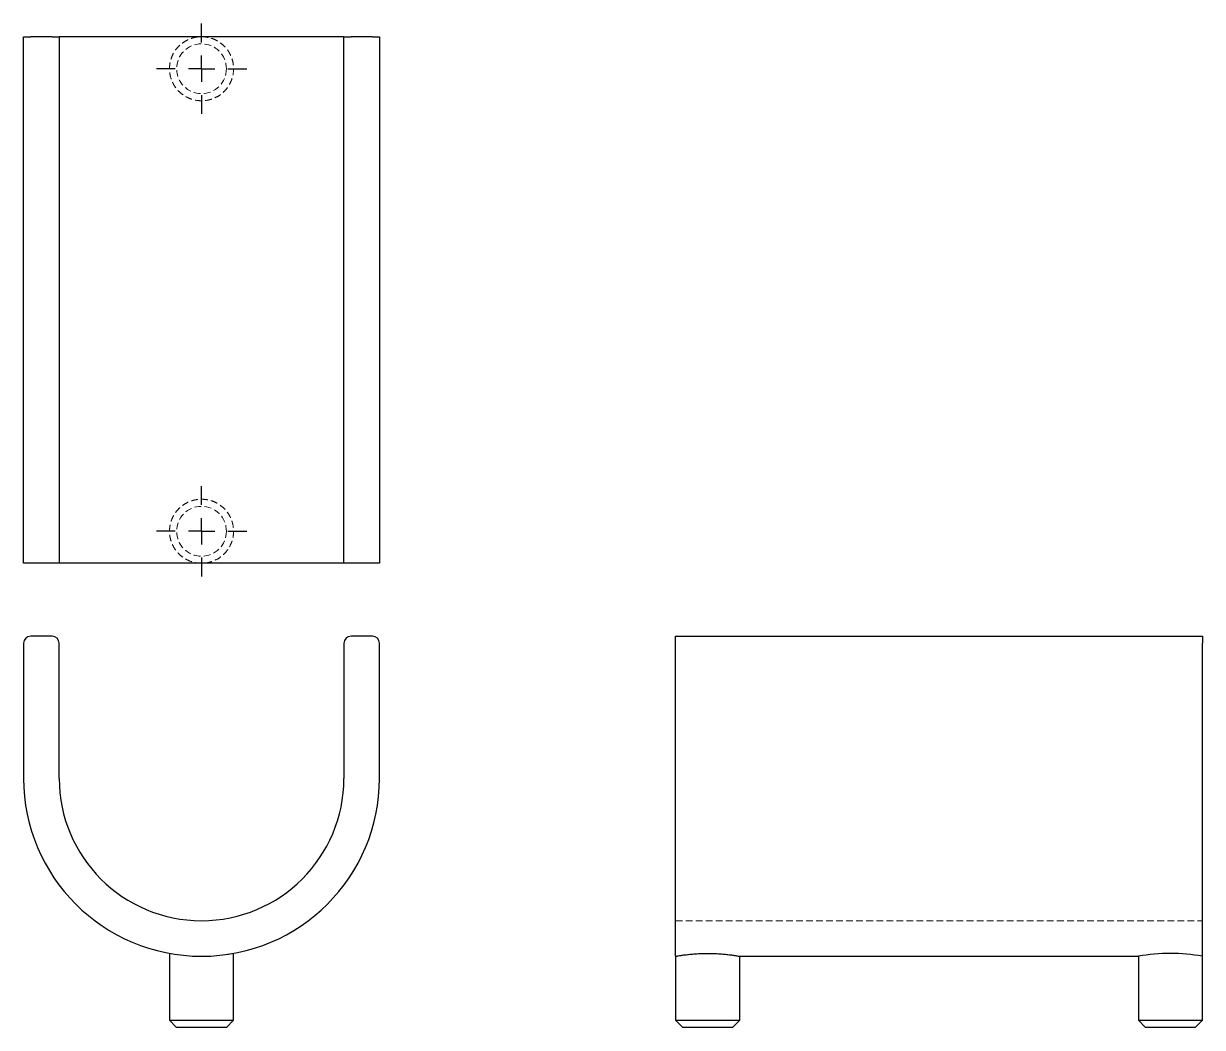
# Model space of a CAD drawing. Header units: millimetres. Extents: x 49 to 273, y 20 to 210.
import ezdxf

# ---------------------------------------------------------------- set-up
doc = ezdxf.new("R2010")
doc.units = ezdxf.units.MM
doc.linetypes.add('HIDDEN', pattern=[1.905, 1.27, -0.635])
doc.layers.add('10', color=7, linetype='Continuous')

# ---------------------------------------------------------------- blocks, each defined once
blk = doc.blocks.new('SW_CENTERMARKSYMBOL_0')
at = {"layer": '10', "color": 0}
for p, q in [((0, 5), (0, 8.58)), ((0, 0), (0, 2.5)), ((-5, 0), (-8.58, 0)), ((0, 0), (-2.5, 0)), ((0, 0), (0, -2.5)), ((0, 0), (2.5, 0)), ((5, 0), (8.58, 0)), ((0, -5), (0, -8.58))]:
    blk.add_line(p, q, dxfattribs=at)
blk = doc.blocks.new('SW_CENTERMARKSYMBOL_1')
at = {"layer": '10', "color": 0}
for p, q in [((0, 5), (0, 8.58)), ((0, 0), (0, 2.5)), ((-5, 0), (-8.58, 0)), ((0, 0), (-2.5, 0)), ((0, 0), (0, -2.5)), ((0, 0), (2.5, 0)), ((5, 0), (8.58, 0)), ((0, -5), (0, -8.58))]:
    blk.add_line(p, q, dxfattribs=at)

msp = doc.modelspace()

# ---------------------------------------------------------------- linework, layer by layer
at = {"color": 7, "linetype": 'Continuous', "lineweight": 25}
for p, q in [((49.22, 108), (49.22, 208)), ((49.22, 208), (50.57, 208)), ((54.62, 208), (50.57, 208)), ((54.62, 208), (55.97, 208)), ((55.97, 208), (55.97, 108)), ((110.03, 208), (55.97, 208)), ((110.03, 108), (110.03, 208)), ((110.03, 208), (111.38, 208)), ((115.43, 208), (111.38, 208)), ((115.43, 208), (116.78, 208)), ((116.78, 208), (116.78, 108)), ((50.57, 108), (49.22, 108)), ((54.62, 108), (50.57, 108)), ((55.97, 108), (54.62, 108)), ((110.03, 108), (55.97, 108)), ((111.38, 108), (110.03, 108)), ((115.43, 108), (111.38, 108)), ((116.78, 108), (115.43, 108)), ((54.62, 94.16), (50.57, 94.16)), ((115.43, 94.16), (111.38, 94.16)), ((173, 94.16), (273, 94.16)), ((173, 92.81), (173, 94.16)), ((273, 94.16), (273, 92.81)), ((49.22, 92.81), (49.22, 67.14)), ((55.97, 67.14), (55.97, 92.81)), ((110.03, 92.81), (110.03, 67.14)), ((116.78, 67.14), (116.78, 92.81)), ((173, 67.14), (173, 92.81)), ((273, 67.14), (273, 92.81)), ((173, 33.35), (173, 67.14)), ((273, 33.35), (273, 67.14)), ((76.92, 33.9), (76.92, 21.19)), ((89.08, 21.19), (89.08, 33.9)), ((173, 33.35), (173, 21.19)), ((185.16, 33.35), (260.84, 33.35)), ((185.16, 21.19), (185.16, 33.35)), ((260.84, 33.35), (260.84, 21.19)), ((273, 21.19), (273, 33.35)), ((76.92, 21.19), (78.27, 19.84)), ((76.92, 21.19), (83, 21.19)), ((83, 21.19), (89.08, 21.19)), ((87.73, 19.84), (89.08, 21.19)), ((173, 21.19), (174.35, 19.84)), ((173, 21.19), (185.16, 21.19)), ((183.81, 19.84), (185.16, 21.19)), ((260.84, 21.19), (262.19, 19.84)), ((260.84, 21.19), (273, 21.19)), ((271.65, 19.84), (273, 21.19)), ((83, 19.84), (78.27, 19.84)), ((87.73, 19.84), (83, 19.84)), ((183.81, 19.84), (174.35, 19.84)), ((271.65, 19.84), (262.19, 19.84))]:
    msp.add_line(p, q, dxfattribs=at)
at = {"color": 7, "linetype": 'HIDDEN', "lineweight": 18}
msp.add_line((173, 40.11), (273, 40.11), dxfattribs=at)
for centre in [(83, 201.92), (83, 114.08)]:
    msp.add_circle(centre, 4.73, dxfattribs=at)
at = {"color": 7, "linetype": 'Continuous', "lineweight": 25}
for centre, radius, start, end in [((50.57, 92.81), 1.35, 90, 180), ((54.62, 92.81), 1.35, 0, 90), ((111.38, 92.81), 1.35, 90, 180), ((115.43, 92.81), 1.35, 0, 90), ((83, 67.14), 33.78, 180, 270), ((83, 67.14), 27.03, 180, 0), ((83, 67.14), 33.78, 270, 0), ((266.92, -0.09), 33.99, 79.6927, 100.3073)]:
    msp.add_arc(centre, radius, start, end, dxfattribs=at)
at = {"color": 7, "linetype": 'HIDDEN', "lineweight": 18}
for points, knots in [([(83, 208), (82.6, 208), (82.2, 207.96), (81.62, 207.84), (81.43, 207.8), (81.04, 207.68), (80.85, 207.61), (80.3, 207.38), (79.95, 207.2), (79.29, 206.75), (78.98, 206.5), (78.42, 205.94), (78.17, 205.63), (77.72, 204.97), (77.54, 204.62), (77.31, 204.07), (77.24, 203.88), (77.12, 203.5), (77.08, 203.31), (76.96, 202.72), (76.92, 202.32), (76.92, 201.53), (76.96, 201.12), (77.11, 200.34), (77.23, 199.96), (77.46, 199.41), (77.54, 199.23), (77.73, 198.88), (77.83, 198.71), (78.16, 198.21), (78.41, 197.9), (78.98, 197.34), (79.29, 197.09), (79.78, 196.76), (79.95, 196.65), (80.3, 196.47), (80.48, 196.38), (81.03, 196.15), (81.41, 196.03), (82.19, 195.88), (82.6, 195.84), (83.4, 195.84), (83.8, 195.88), (84.38, 195.99), (84.57, 196.04), (84.96, 196.16), (85.15, 196.23), (85.7, 196.46), (86.05, 196.64), (86.71, 197.08), (87.02, 197.34), (87.58, 197.9), (87.83, 198.2), (88.28, 198.87), (88.46, 199.22), (88.69, 199.77), (88.76, 199.96), (88.88, 200.34), (88.92, 200.53), (89.04, 201.12), (89.08, 201.52), (89.08, 202.31), (89.04, 202.72), (88.89, 203.5), (88.77, 203.88), (88.54, 204.43), (88.46, 204.61), (88.27, 204.96), (88.17, 205.13), (87.84, 205.63), (87.59, 205.93), (87.02, 206.5), (86.71, 206.75), (86.22, 207.08), (86.05, 207.18), (85.7, 207.37), (85.52, 207.46), (84.97, 207.69), (84.59, 207.8), (83.81, 207.96), (83.4, 208), (83, 208)], [0, 0, 0, 0, 0.03125, 0.03125, 0.046875, 0.046875, 0.0625, 0.0625, 0.09375, 0.09375, 0.125, 0.125, 0.15625, 0.15625, 0.1875, 0.1875, 0.203125, 0.203125, 0.21875, 0.21875, 0.25, 0.25, 0.28125, 0.28125, 0.3125, 0.3125, 0.328125, 0.328125, 0.34375, 0.34375, 0.375, 0.375, 0.40625, 0.40625, 0.421875, 0.421875, 0.4375, 0.4375, 0.46875, 0.46875, 0.5, 0.5, 0.53125, 0.53125, 0.546875, 0.546875, 0.5625, 0.5625, 0.59375, 0.59375, 0.625, 0.625, 0.65625, 0.65625, 0.6875, 0.6875, 0.703125, 0.703125, 0.71875, 0.71875, 0.75, 0.75, 0.78125, 0.78125, 0.8125, 0.8125, 0.828125, 0.828125, 0.84375, 0.84375, 0.875, 0.875, 0.90625, 0.90625, 0.921875, 0.921875, 0.9375, 0.9375, 0.96875, 0.96875, 1, 1, 1, 1]), ([(83, 108), (83.4, 108), (83.8, 108.04), (84.38, 108.16), (84.57, 108.2), (84.96, 108.32), (85.15, 108.39), (85.7, 108.62), (86.05, 108.8), (86.71, 109.25), (87.02, 109.5), (87.58, 110.06), (87.83, 110.37), (88.28, 111.03), (88.46, 111.38), (88.69, 111.93), (88.76, 112.12), (88.88, 112.5), (88.92, 112.69), (89.04, 113.28), (89.08, 113.68), (89.08, 114.47), (89.04, 114.88), (88.89, 115.66), (88.77, 116.04), (88.54, 116.59), (88.46, 116.77), (88.27, 117.12), (88.17, 117.29), (87.84, 117.79), (87.59, 118.1), (87.02, 118.66), (86.71, 118.91), (86.22, 119.24), (86.05, 119.35), (85.7, 119.53), (85.52, 119.62), (84.97, 119.85), (84.59, 119.97), (83.81, 120.12), (83.4, 120.16), (82.6, 120.16), (82.2, 120.12), (81.62, 120.01), (81.43, 119.96), (81.04, 119.84), (80.85, 119.77), (80.3, 119.54), (79.95, 119.36), (79.29, 118.92), (78.98, 118.66), (78.42, 118.1), (78.17, 117.8), (77.72, 117.13), (77.54, 116.78), (77.31, 116.23), (77.24, 116.04), (77.12, 115.66), (77.08, 115.47), (76.96, 114.88), (76.92, 114.48), (76.92, 113.69), (76.96, 113.28), (77.11, 112.5), (77.23, 112.12), (77.46, 111.57), (77.54, 111.39), (77.73, 111.04), (77.83, 110.87), (78.16, 110.37), (78.41, 110.07), (78.98, 109.5), (79.29, 109.25), (79.78, 108.92), (79.95, 108.82), (80.3, 108.63), (80.48, 108.54), (81.03, 108.31), (81.41, 108.2), (82.19, 108.04), (82.6, 108), (83, 108)], [0, 0, 0, 0, 0.03125, 0.03125, 0.046875, 0.046875, 0.0625, 0.0625, 0.09375, 0.09375, 0.125, 0.125, 0.15625, 0.15625, 0.1875, 0.1875, 0.203125, 0.203125, 0.21875, 0.21875, 0.25, 0.25, 0.28125, 0.28125, 0.3125, 0.3125, 0.328125, 0.328125, 0.34375, 0.34375, 0.375, 0.375, 0.40625, 0.40625, 0.421875, 0.421875, 0.4375, 0.4375, 0.46875, 0.46875, 0.5, 0.5, 0.53125, 0.53125, 0.546875, 0.546875, 0.5625, 0.5625, 0.59375, 0.59375, 0.625, 0.625, 0.65625, 0.65625, 0.6875, 0.6875, 0.703125, 0.703125, 0.71875, 0.71875, 0.75, 0.75, 0.78125, 0.78125, 0.8125, 0.8125, 0.828125, 0.828125, 0.84375, 0.84375, 0.875, 0.875, 0.90625, 0.90625, 0.921875, 0.921875, 0.9375, 0.9375, 0.96875, 0.96875, 1, 1, 1, 1]), ([(77.21, 33.85), (77.16, 33.86), (77.01, 33.89), (76.92, 33.9), (76.93, 33.9), (76.94, 33.9)], [0, 0, 0, 0, 0.242559, 0.793191, 1, 1, 1, 1]), ([(89.06, 33.9), (89.06, 33.9), (89.06, 33.9), (88.88, 33.87), (88.53, 33.81), (88.02, 33.73), (87.49, 33.65), (87.1, 33.6), (86.97, 33.59)], [0, 0, 0, 0, 0.126152, 0.316764, 0.512849, 0.704582, 0.90172, 1, 1, 1, 1])]:
    msp.add_open_spline(points, degree=3, knots=knots, dxfattribs=at)
at = {"color": 7, "linetype": 'Continuous', "lineweight": 25}
msp.add_open_spline([(173, 33.35), (173, 33.35), (173.04, 33.36), (173.16, 33.38), (173.2, 33.39), (173.32, 33.41), (173.39, 33.42), (173.62, 33.46), (173.8, 33.49), (174.25, 33.55), (174.5, 33.59), (175.06, 33.66), (175.37, 33.7), (176.03, 33.77), (176.38, 33.8), (176.93, 33.83), (177.12, 33.85), (177.5, 33.87), (177.69, 33.87), (178.28, 33.9), (178.68, 33.9), (179.47, 33.9), (179.88, 33.9), (180.66, 33.87), (181.04, 33.85), (181.59, 33.81), (181.77, 33.79), (182.12, 33.76), (182.29, 33.75), (182.79, 33.7), (183.1, 33.66), (183.66, 33.59), (183.91, 33.55), (184.24, 33.5), (184.35, 33.49), (184.53, 33.46), (184.62, 33.44), (184.85, 33.41), (184.97, 33.39), (185.12, 33.36), (185.16, 33.35), (185.16, 33.35)], degree=3, knots=[0, 0, 0, 0, 0.0625, 0.0625, 0.09375, 0.09375, 0.125, 0.125, 0.1875, 0.1875, 0.25, 0.25, 0.3125, 0.3125, 0.375, 0.375, 0.40625, 0.40625, 0.4375, 0.4375, 0.5, 0.5, 0.5625, 0.5625, 0.625, 0.625, 0.65625, 0.65625, 0.6875, 0.6875, 0.75, 0.75, 0.8125, 0.8125, 0.84375, 0.84375, 0.875, 0.875, 0.9375, 0.9375, 1, 1, 1, 1], dxfattribs=at)

# ---------------------------------------------------------------- block references
at = {"layer": '10'}
for name, p in [('SW_CENTERMARKSYMBOL_1', (83, 201.92)), ('SW_CENTERMARKSYMBOL_0', (83, 114.08))]:
    msp.add_blockref(name, p, dxfattribs=at)

doc.saveas('drawing.dxf')
